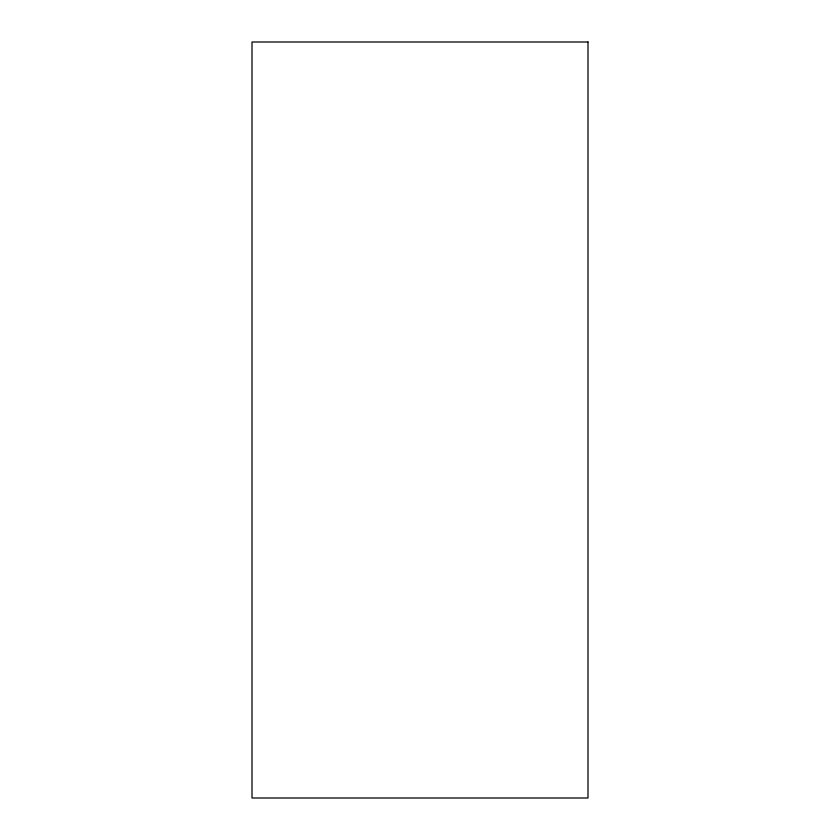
<?xml version="1.0" encoding="UTF-8"?>
<svg xmlns="http://www.w3.org/2000/svg" width="840" height="840" viewBox="0 0 840 840"><rect width="100%" height="100%" fill="white"/><g stroke="black" fill="none" stroke-linecap="round" stroke-linejoin="round"><path stroke-width="1.26" d="M588 42L252 42L252 798L588 798L588 42"/></g></svg>
